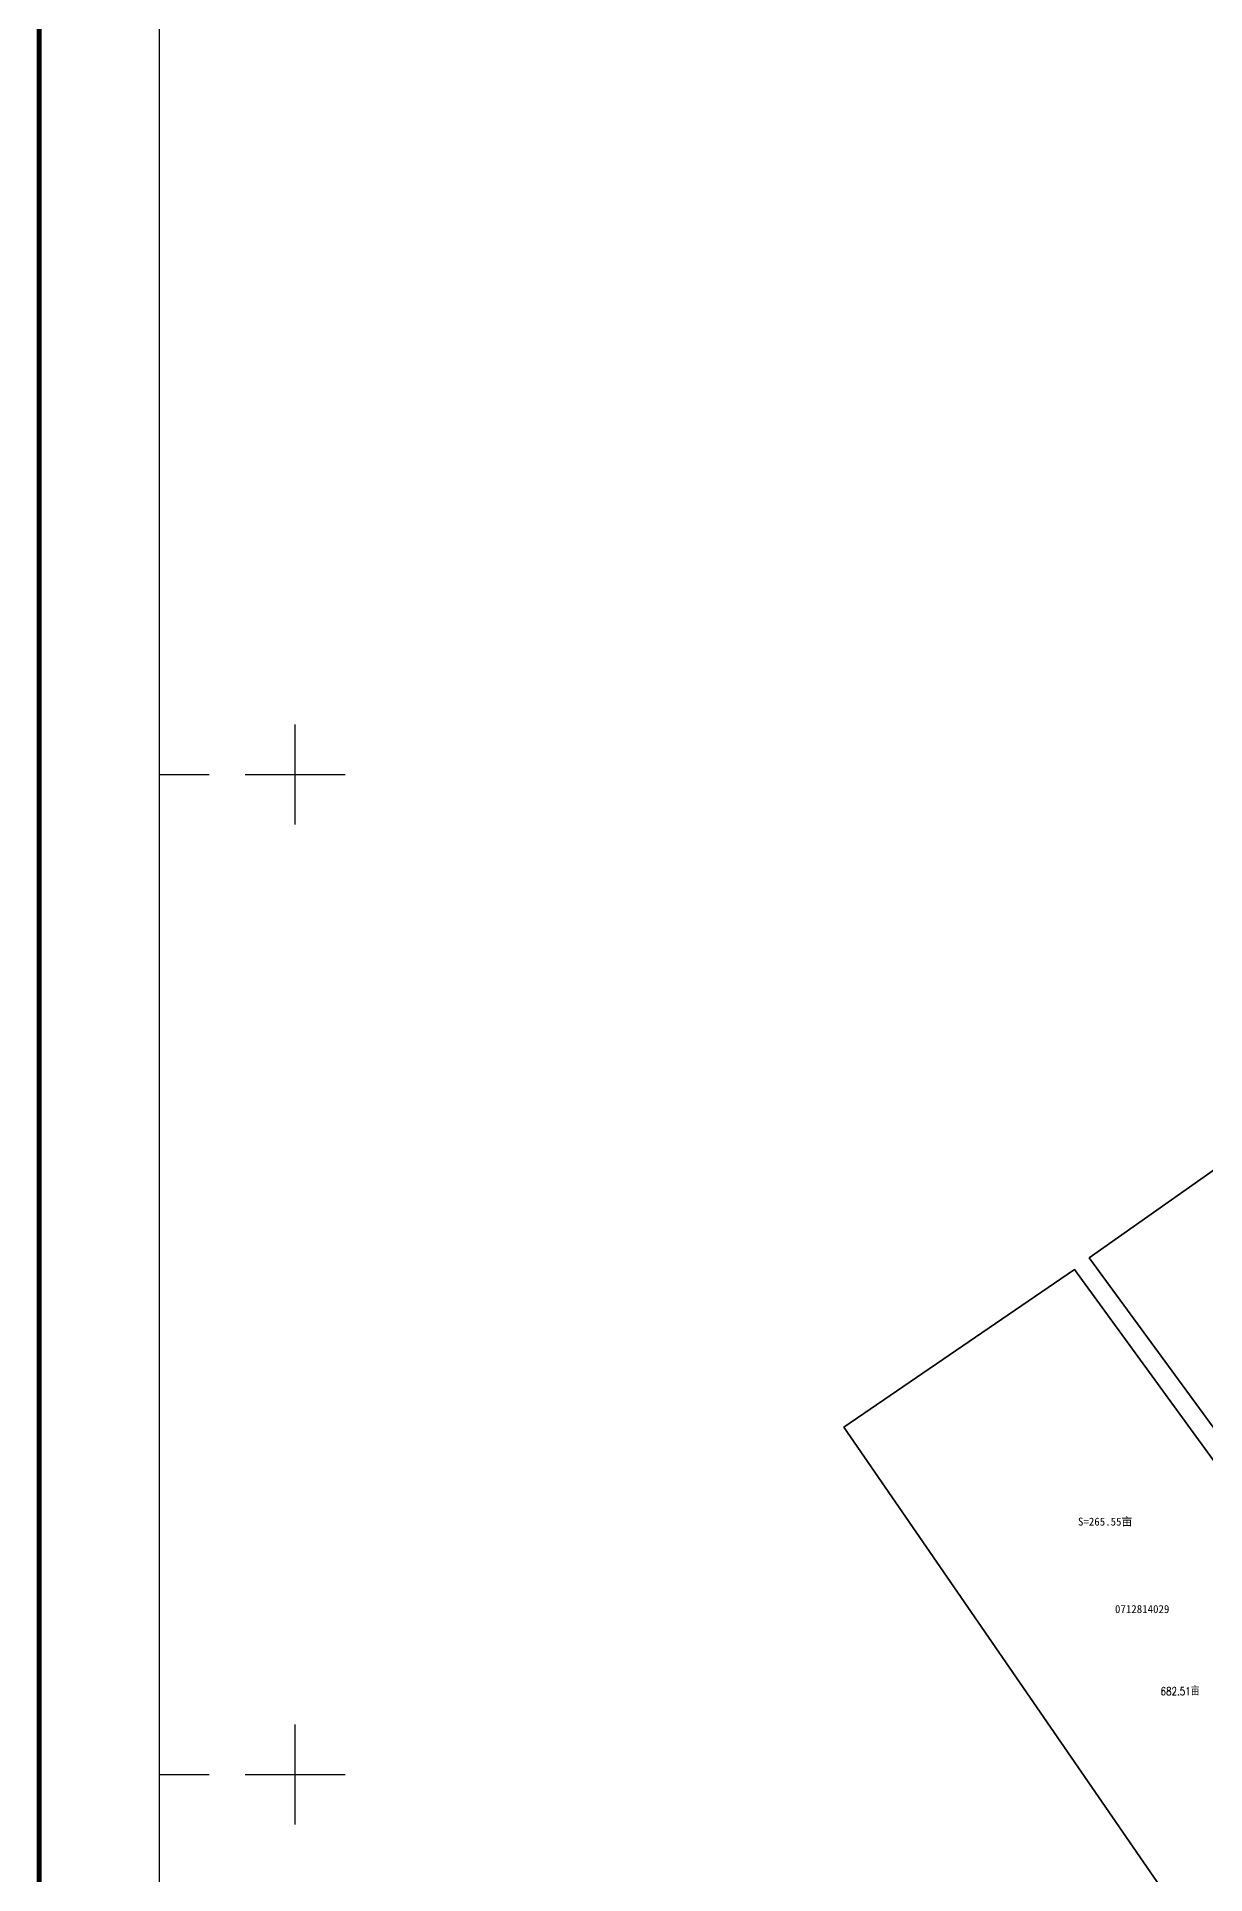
# Model space of a CAD drawing. Extents: x 541673 to 553395, y 4989791 to 4997334.
# Drawn here: x 541742 to 542910, y 4992900 to 4994738 of the extents above; entities that cross this region are included whole.
import ezdxf
from ezdxf.enums import TextEntityAlignment as Align

# ---------------------------------------------------------------- set-up
doc = ezdxf.new("R2010")
doc.units = 0
doc.header["$LTSCALE"] = 10
for name, color, linetype in [('MJZJ', 4, 'CONTINUOUS'), ('TK', 7, 'CONTINUOUS'), ('地籍号', 7, 'CONTINUOUS'), ('测地框', 7, 'CONTINUOUS'), ('长期合同', 6, 'CONTINUOUS')]:
    doc.layers.add(name, color=color, linetype=linetype)
doc.styles.add('HZ', font='rs.shx', dxfattribs={"width": 0.8, "bigfont": 'hztxt.shx'})
doc.styles.add('宋体', font='SimSun.ttf')

msp = doc.modelspace()

# ---------------------------------------------------------------- linework, layer by layer
at = {"layer": 'TK', "linetype": 'Continuous'}
for p, q in [((542000, 4993950), (542000, 4994050)), ((541864, 4994000), (541914, 4994000)), ((541950, 4994000), (542050, 4994000)), ((542000, 4992950), (542000, 4993050)), ((541864, 4993000), (541914, 4993000)), ((541950, 4993000), (542050, 4993000))]:
    msp.add_line(p, q, dxfattribs=at)
at = {"layer": 'TK', "linetype": 'Continuous', "const_width": 5, "flags": 128}
msp.add_lwpolyline([(541744, 4989971), (547984, 4989971), (547984, 4997211), (541744, 4997211)], close=True, dxfattribs=at)
at = {"layer": 'TK', "linetype": 'Continuous', "flags": 128}
msp.add_lwpolyline([(541864, 4990091), (547864, 4990091), (547864, 4997091), (541864, 4997091)], close=True, dxfattribs=at)
at = {"layer": '测地框', "color": 7, "linetype": 'Continuous', "flags": 128}
for points in [[(542794.4, 4993516.5), (543061.8, 4993704.8), (543388.2, 4993190.1), (543347, 4993156.9), (543209.2, 4993066.6), (543169.9, 4993099.9), (543117.9, 4993074.8)], [(542548.8, 4993347.5), (542779.5, 4993505), (543142.1, 4993007.5), (542918.9, 4992853), (542927, 4992840.8), (543319.6, 4993112.5), (543666.3, 4992611.8), (543658.7, 4992606.2), (543563.6, 4992728.2), (543495.5, 4992672.8), (543585.7, 4992552.3), (543512.8, 4992507.2), (543164.5, 4992995.8), (543154.2, 4992981.9), (543497.4, 4992498.2), (543258.1, 4992347.7), (543189.4, 4992442.3), (543175.7, 4992437.7)]]:
    msp.add_lwpolyline(points, close=True, dxfattribs=at)
at = {"layer": '长期合同', "color": 6, "linetype": 'Continuous', "flags": 128}
for points in [[(543061.8, 4993704.8), (542794.4, 4993516.5), (543117.9, 4993074.8), (543169.9, 4993099.9), (543209.2, 4993066.6), (543347, 4993156.9), (543388.2, 4993190.1)], [(542779.5, 4993505), (542548.8, 4993347.5), (543175.7, 4992437.7), (543189.4, 4992442.3), (543258.1, 4992347.7), (543497.4, 4992498.2), (543154.2, 4992981.9), (543164.5, 4992995.8), (543512.8, 4992507.2), (543585.7, 4992552.3), (543495.5, 4992672.8), (543563.6, 4992728.2), (543658.7, 4992606.2), (543666.3, 4992611.8), (543319.6, 4993112.5), (542927, 4992840.8), (542918.9, 4992853), (543142.1, 4993007.5)]]:
    msp.add_lwpolyline(points, close=True, dxfattribs=at)

# ---------------------------------------------------------------- texts
at = {"layer": 'MJZJ', "color": 1, "linetype": 'Continuous', "style": '宋体'}
msp.add_text('S=265.55亩', height=8, dxfattribs=at).set_placement((542810.3, 4993253.2), align=Align.MIDDLE)
at = {"layer": '地籍号', "color": 1, "linetype": 'Continuous', "style": '宋体'}
msp.add_text('0712814029', height=8, dxfattribs=at).set_placement((542847.3, 4993165.4), align=Align.MIDDLE)
at = {"layer": '长期合同', "color": 6, "linetype": 'Continuous', "style": 'HZ', "width": 0.8}
msp.add_text('682.51亩', height=8, dxfattribs=at).set_placement((542865.7, 4993079.3))

doc.saveas('drawing.dxf')
